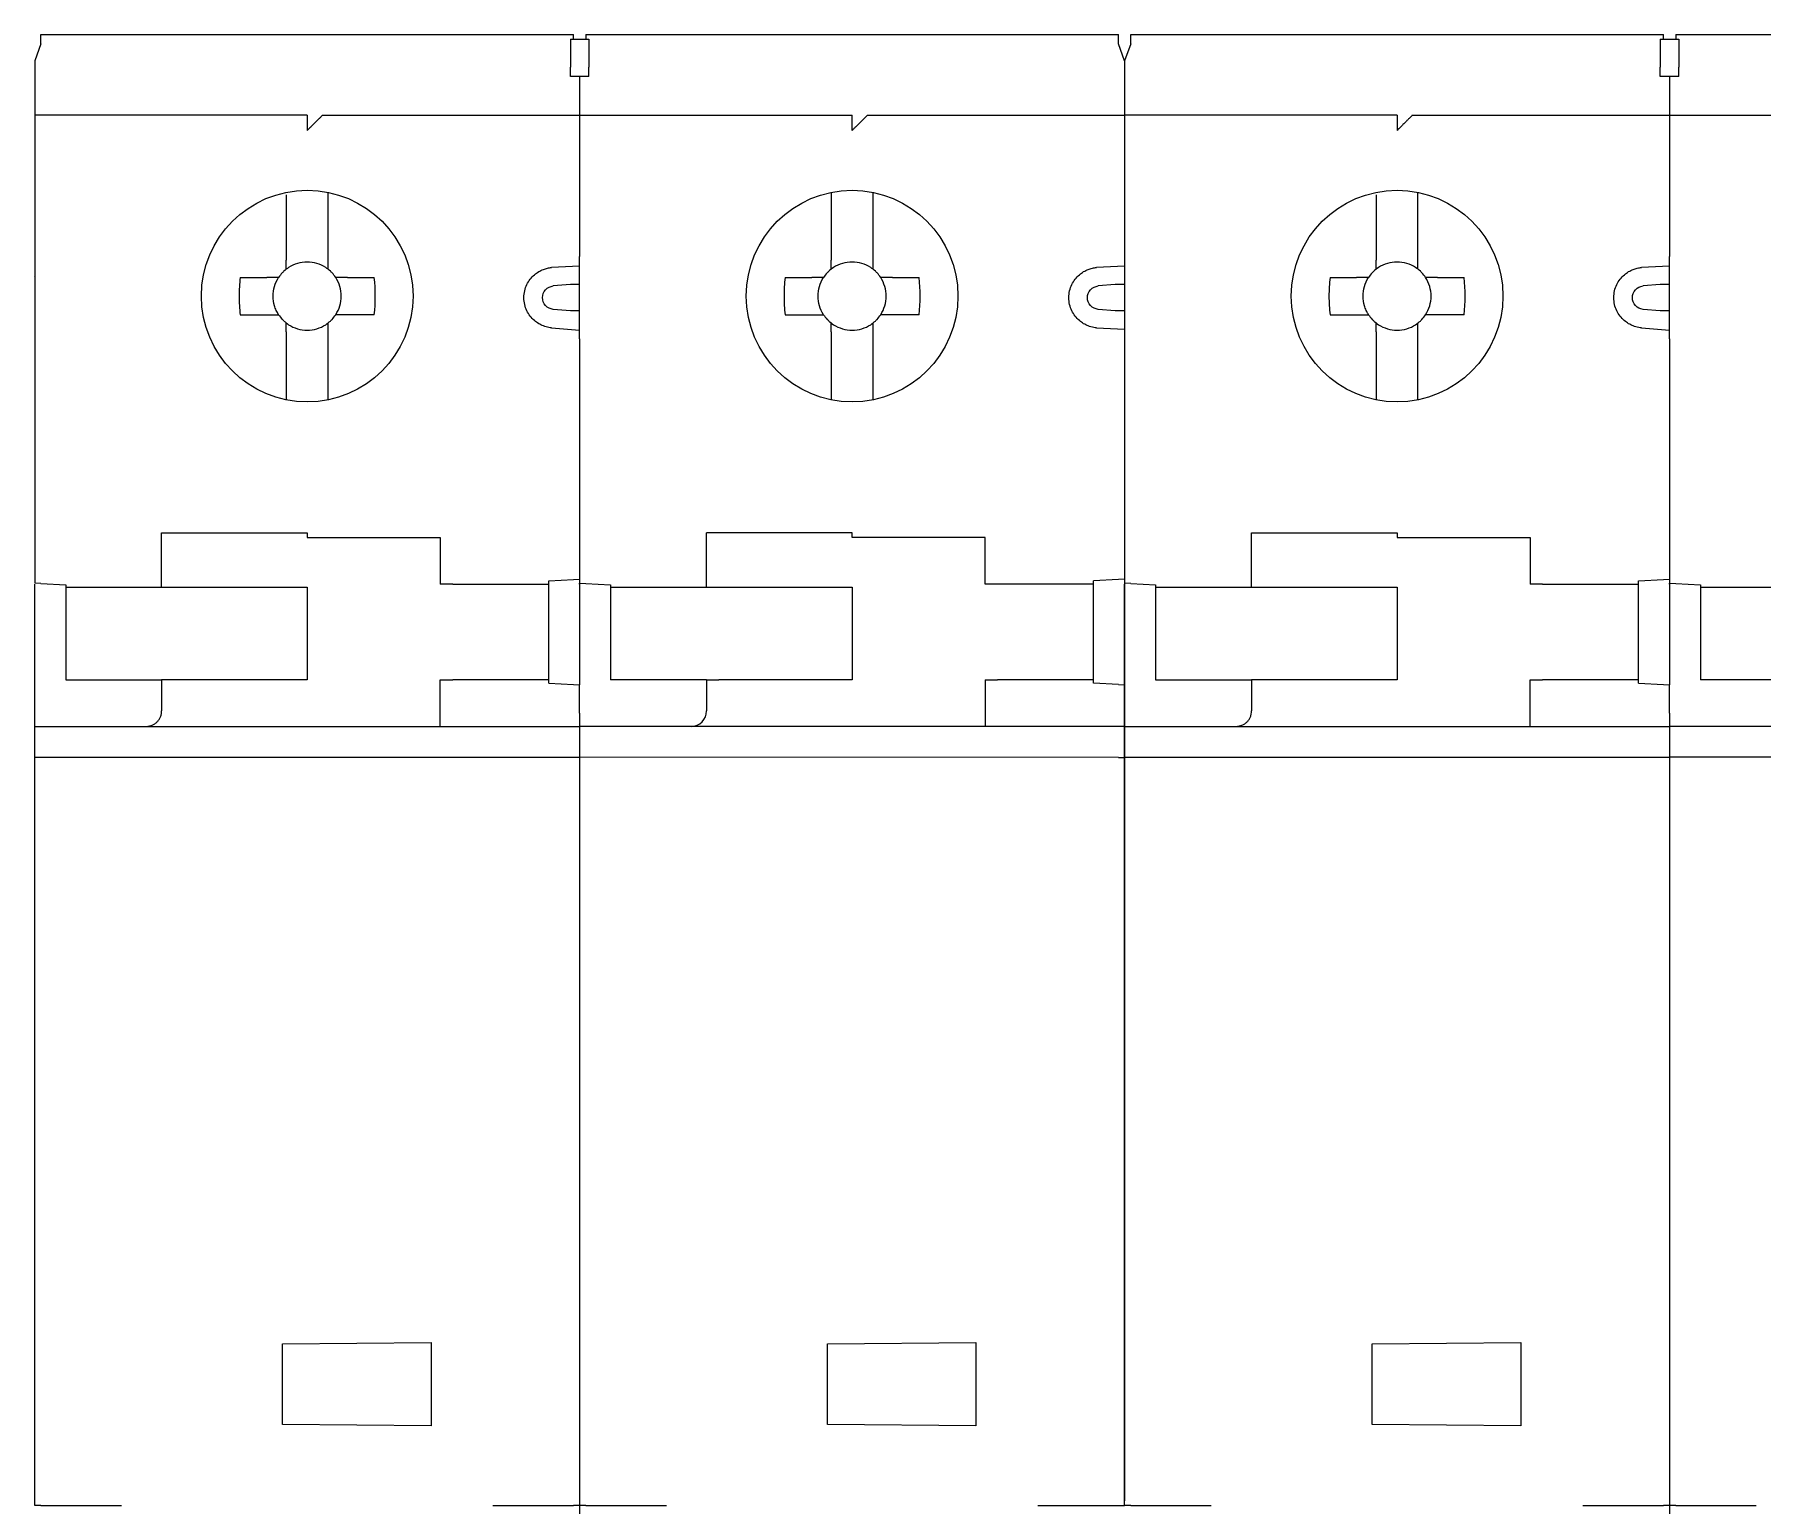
# Model space of a CAD drawing. Header units: millimetres. Extents: x 1359 to 3577, y 1336 to 3557.
# Drawn here: x 2689.3 to 2745.1, y 2729.8 to 2777.3 of the extents above; entities that cross this region are included whole.
import ezdxf

# ---------------------------------------------------------------- set-up
doc = ezdxf.new("R2010")
doc.units = ezdxf.units.MM
doc.layers.add('000-PI-Oprema', color=30, linetype='Continuous', lineweight=5)

msp = doc.modelspace()

# ---------------------------------------------------------------- linework, layer by layer
at = {"layer": '000-PI-Oprema', "color": 0, "lineweight": 0}
for p, q in [((2689.503, 2777.031), (2689.303, 2776.481)), ((2689.503, 2777.331), (2694.303, 2777.331)), ((2694.303, 2777.331), (2701.923, 2777.331)), ((2701.923, 2777.331), (2706.703, 2777.331)), ((2706.603, 2777.181), (2706.703, 2777.181)), ((2706.703, 2777.181), (2707.103, 2777.181)), ((2707.103, 2777.331), (2711.903, 2777.331)), ((2707.103, 2777.181), (2707.203, 2777.181)), ((2711.903, 2777.331), (2719.523, 2777.331)), ((2719.523, 2777.331), (2724.303, 2777.331)), ((2724.503, 2776.481), (2724.303, 2777.031)), ((2724.703, 2777.031), (2724.503, 2776.481)), ((2724.703, 2777.331), (2729.503, 2777.331)), ((2729.503, 2777.331), (2737.123, 2777.331)), ((2737.123, 2777.331), (2741.903, 2777.331)), ((2741.803, 2777.181), (2741.903, 2777.181)), ((2741.903, 2777.181), (2742.303, 2777.181)), ((2742.303, 2777.331), (2747.103, 2777.331)), ((2742.303, 2777.181), (2742.403, 2777.181)), ((2689.303, 2776.481), (2689.303, 2773.881)), ((2724.503, 2776.481), (2724.503, 2773.881)), ((2724.503, 2776.481), (2724.503, 2773.881)), ((2706.603, 2775.981), (2706.603, 2776.281)), ((2707.203, 2775.981), (2706.603, 2775.981)), ((2706.903, 2775.981), (2706.903, 2770.161)), ((2707.203, 2775.981), (2707.203, 2776.281)), ((2741.803, 2775.981), (2741.803, 2776.281)), ((2742.403, 2775.981), (2741.803, 2775.981)), ((2742.103, 2775.981), (2742.103, 2770.161)), ((2742.403, 2775.981), (2742.403, 2776.281)), ((2698.103, 2774.731), (2689.303, 2774.731)), ((2698.603, 2774.731), (2706.703, 2774.731)), ((2706.703, 2774.731), (2715.703, 2774.731)), ((2716.203, 2774.731), (2724.503, 2774.731)), ((2733.303, 2774.731), (2724.503, 2774.731)), ((2733.803, 2774.731), (2741.903, 2774.731)), ((2741.903, 2774.731), (2750.903, 2774.731)), ((2689.303, 2773.881), (2689.303, 2759.61)), ((2724.503, 2773.881), (2724.503, 2759.61)), ((2724.503, 2773.881), (2724.503, 2770.161)), ((2697.428, 2772.157), (2697.428, 2770.038)), ((2698.778, 2772.157), (2698.778, 2772.232)), ((2698.778, 2770.038), (2698.778, 2772.157)), ((2715.028, 2772.232), (2715.028, 2772.157)), ((2715.028, 2772.157), (2715.028, 2770.038)), ((2716.378, 2772.157), (2716.378, 2772.232)), ((2716.378, 2770.038), (2716.378, 2772.157)), ((2732.628, 2772.157), (2732.628, 2770.038)), ((2733.978, 2772.157), (2733.978, 2772.232)), ((2733.978, 2770.038), (2733.978, 2772.157)), ((2706.903, 2767.501), (2706.903, 2770.161)), ((2742.103, 2767.501), (2742.103, 2770.161)), ((2697.428, 2769.75), (2697.428, 2770.038)), ((2698.778, 2769.75), (2698.778, 2770.038)), ((2706.903, 2769.844), (2705.997, 2769.806)), ((2715.028, 2769.75), (2715.028, 2770.038)), ((2716.378, 2769.75), (2716.378, 2770.038)), ((2724.503, 2769.844), (2723.597, 2769.806)), ((2732.628, 2769.75), (2732.628, 2770.038)), ((2733.978, 2769.75), (2733.978, 2770.038)), ((2742.103, 2769.844), (2741.197, 2769.806)), ((2689.303, 2769.531), (2689.298, 2769.518)), ((2695.939, 2769.481), (2696.797, 2769.481)), ((2699.409, 2769.481), (2700.267, 2769.481)), ((2706.603, 2769.257), (2706.049, 2769.209)), ((2713.539, 2769.481), (2714.397, 2769.481)), ((2717.009, 2769.481), (2717.867, 2769.481)), ((2724.203, 2769.257), (2723.649, 2769.209)), ((2724.503, 2769.531), (2724.498, 2769.518)), ((2724.503, 2769.257), (2724.503, 2768.405)), ((2731.139, 2769.481), (2731.997, 2769.481)), ((2734.609, 2769.481), (2735.467, 2769.481)), ((2741.803, 2769.257), (2741.249, 2769.209)), ((2695.939, 2768.281), (2696.797, 2768.281)), ((2697.428, 2767.725), (2697.428, 2768.013)), ((2698.778, 2767.725), (2698.778, 2768.013)), ((2700.267, 2768.281), (2699.409, 2768.281)), ((2706.603, 2768.405), (2706.049, 2768.454)), ((2713.539, 2768.281), (2714.397, 2768.281)), ((2715.028, 2767.725), (2715.028, 2768.013)), ((2716.378, 2767.725), (2716.378, 2768.013)), ((2717.867, 2768.281), (2717.009, 2768.281)), ((2724.203, 2768.405), (2723.649, 2768.454)), ((2731.139, 2768.281), (2731.997, 2768.281)), ((2732.628, 2767.725), (2732.628, 2768.013)), ((2733.978, 2767.725), (2733.978, 2768.013)), ((2735.467, 2768.281), (2734.609, 2768.281)), ((2741.803, 2768.405), (2741.249, 2768.454)), ((2697.428, 2767.725), (2697.428, 2765.605)), ((2698.778, 2765.605), (2698.778, 2767.725)), ((2705.997, 2767.856), (2706.903, 2767.777)), ((2706.903, 2767.501), (2706.903, 2759.734)), ((2715.028, 2767.725), (2715.028, 2765.605)), ((2716.378, 2765.605), (2716.378, 2767.725)), ((2723.597, 2767.856), (2724.503, 2767.818)), ((2724.503, 2767.501), (2724.503, 2759.734)), ((2732.628, 2767.725), (2732.628, 2765.605)), ((2733.978, 2765.605), (2733.978, 2767.725)), ((2741.197, 2767.856), (2742.103, 2767.777)), ((2742.103, 2767.501), (2742.103, 2759.734)), ((2697.428, 2765.605), (2697.428, 2765.531)), ((2698.778, 2765.531), (2698.778, 2765.605)), ((2715.028, 2765.605), (2715.028, 2765.531)), ((2716.378, 2765.531), (2716.378, 2765.605)), ((2732.628, 2765.605), (2732.628, 2765.531)), ((2733.978, 2765.531), (2733.978, 2765.605)), ((2689.303, 2763.581), (2689.298, 2763.586)), ((2724.503, 2763.581), (2724.498, 2763.586)), ((2724.508, 2763.381), (2724.503, 2763.381)), ((2693.403, 2761.231), (2698.103, 2761.231)), ((2693.403, 2759.481), (2693.403, 2761.231)), ((2698.103, 2761.231), (2698.103, 2761.081)), ((2698.103, 2761.081), (2702.403, 2761.081)), ((2702.403, 2761.081), (2702.403, 2759.581)), ((2715.703, 2761.231), (2711.003, 2761.231)), ((2711.003, 2759.481), (2711.003, 2761.231)), ((2715.703, 2761.081), (2715.703, 2761.231)), ((2720.003, 2761.081), (2715.703, 2761.081)), ((2720.003, 2759.581), (2720.003, 2761.081)), ((2728.603, 2761.231), (2733.303, 2761.231)), ((2728.603, 2759.481), (2728.603, 2761.231)), ((2733.303, 2761.231), (2733.303, 2761.081)), ((2733.303, 2761.081), (2737.603, 2761.081)), ((2737.603, 2761.081), (2737.603, 2759.581)), ((2689.503, 2759.599), (2689.303, 2759.61)), ((2689.303, 2755.405), (2689.303, 2759.581)), ((2689.503, 2759.599), (2690.303, 2759.557)), ((2690.303, 2759.557), (2690.303, 2759.481)), ((2702.803, 2759.581), (2702.403, 2759.581)), ((2702.803, 2759.581), (2705.903, 2759.581)), ((2705.903, 2759.681), (2706.703, 2759.723)), ((2705.903, 2759.581), (2705.903, 2759.681)), ((2705.903, 2756.481), (2705.903, 2759.581)), ((2706.703, 2759.723), (2706.903, 2759.734)), ((2706.903, 2759.734), (2706.903, 2759.61)), ((2706.903, 2759.61), (2707.103, 2759.599)), ((2706.903, 2759.581), (2706.903, 2759.61)), ((2706.903, 2759.581), (2706.903, 2756.329)), ((2707.103, 2759.599), (2707.903, 2759.557)), ((2707.903, 2759.557), (2707.903, 2759.481)), ((2720.403, 2759.581), (2720.003, 2759.581)), ((2723.503, 2759.581), (2720.403, 2759.581)), ((2724.303, 2759.723), (2723.503, 2759.681)), ((2723.503, 2759.581), (2723.503, 2759.681)), ((2723.503, 2756.481), (2723.503, 2759.581)), ((2724.503, 2759.734), (2724.303, 2759.723)), ((2724.503, 2759.734), (2724.503, 2756.329)), ((2724.703, 2759.599), (2724.503, 2759.61)), ((2724.503, 2755.405), (2724.503, 2759.581)), ((2724.703, 2759.599), (2725.503, 2759.557)), ((2725.503, 2759.557), (2725.503, 2759.481)), ((2738.003, 2759.581), (2737.603, 2759.581)), ((2738.003, 2759.581), (2741.103, 2759.581)), ((2741.103, 2759.681), (2741.903, 2759.723)), ((2741.103, 2759.581), (2741.103, 2759.681)), ((2741.103, 2756.481), (2741.103, 2759.581)), ((2741.903, 2759.723), (2742.103, 2759.734)), ((2742.103, 2759.734), (2742.103, 2759.61)), ((2742.103, 2759.61), (2742.303, 2759.599)), ((2742.103, 2759.581), (2742.103, 2759.61)), ((2742.103, 2759.581), (2742.103, 2756.329)), ((2742.303, 2759.599), (2743.103, 2759.557)), ((2743.103, 2759.557), (2743.103, 2759.481)), ((2690.303, 2759.481), (2693.403, 2759.481)), ((2690.303, 2759.481), (2690.303, 2756.481)), ((2693.403, 2759.481), (2693.803, 2759.481)), ((2693.803, 2759.481), (2698.103, 2759.481)), ((2698.103, 2759.481), (2698.103, 2756.481)), ((2707.903, 2759.481), (2711.003, 2759.481)), ((2707.903, 2759.481), (2707.903, 2756.481)), ((2711.003, 2759.481), (2711.403, 2759.481)), ((2711.403, 2759.481), (2715.703, 2759.481)), ((2715.703, 2759.481), (2715.703, 2756.481)), ((2725.503, 2759.481), (2728.603, 2759.481)), ((2725.503, 2759.481), (2725.503, 2756.481)), ((2728.603, 2759.481), (2729.003, 2759.481)), ((2729.003, 2759.481), (2733.303, 2759.481)), ((2733.303, 2759.481), (2733.303, 2756.481)), ((2743.103, 2759.481), (2746.203, 2759.481)), ((2743.103, 2759.481), (2743.103, 2756.481)), ((2689.298, 2758.576), (2689.303, 2758.581)), ((2724.498, 2758.576), (2724.503, 2758.581)), ((2724.503, 2758.781), (2724.508, 2758.781)), ((2690.303, 2756.481), (2693.403, 2756.481)), ((2693.803, 2756.481), (2693.403, 2756.481)), ((2693.403, 2756.481), (2693.403, 2755.481)), ((2698.103, 2756.481), (2693.803, 2756.481)), ((2702.403, 2756.481), (2702.803, 2756.481)), ((2702.403, 2754.981), (2702.403, 2756.481)), ((2705.903, 2756.481), (2702.803, 2756.481)), ((2705.903, 2756.381), (2705.903, 2756.481)), ((2705.903, 2756.381), (2706.703, 2756.339)), ((2706.703, 2756.339), (2706.903, 2756.329)), ((2706.903, 2755.405), (2706.903, 2756.329)), ((2711.003, 2756.481), (2707.903, 2756.481)), ((2711.003, 2756.481), (2711.403, 2756.481)), ((2711.003, 2756.481), (2711.003, 2755.481)), ((2715.703, 2756.481), (2711.403, 2756.481)), ((2720.003, 2756.481), (2720.403, 2756.481)), ((2720.003, 2756.481), (2720.003, 2754.981)), ((2723.503, 2756.481), (2720.403, 2756.481)), ((2723.503, 2756.381), (2723.503, 2756.481)), ((2724.303, 2756.339), (2723.503, 2756.381)), ((2724.303, 2756.339), (2724.503, 2756.329)), ((2724.503, 2756.329), (2724.503, 2754.131)), ((2725.503, 2756.481), (2728.603, 2756.481)), ((2729.003, 2756.481), (2728.603, 2756.481)), ((2728.603, 2756.481), (2728.603, 2755.481)), ((2733.303, 2756.481), (2729.003, 2756.481)), ((2737.603, 2756.481), (2738.003, 2756.481)), ((2737.603, 2754.981), (2737.603, 2756.481)), ((2741.103, 2756.481), (2738.003, 2756.481)), ((2741.103, 2756.381), (2741.103, 2756.481)), ((2741.103, 2756.381), (2741.903, 2756.339)), ((2741.903, 2756.339), (2742.103, 2756.329)), ((2742.103, 2755.405), (2742.103, 2756.329)), ((2746.203, 2756.481), (2743.103, 2756.481)), ((2689.303, 2754.131), (2689.303, 2755.405)), ((2706.903, 2755.405), (2706.903, 2754.131)), ((2724.503, 2754.131), (2724.503, 2755.405)), ((2742.103, 2755.405), (2742.103, 2754.131)), ((2689.303, 2754.981), (2706.903, 2754.981)), ((2724.503, 2754.981), (2706.903, 2754.981)), ((2724.503, 2754.981), (2742.103, 2754.981)), ((2759.703, 2754.981), (2742.103, 2754.981)), ((2689.303, 2729.814), (2689.303, 2754.131)), ((2706.703, 2753.981), (2689.303, 2753.981)), ((2706.903, 2753.981), (2706.703, 2753.981)), ((2706.903, 2754.131), (2706.903, 2753.981)), ((2724.303, 2753.981), (2706.903, 2753.986)), ((2706.903, 2753.981), (2706.903, 2729.814)), ((2724.303, 2753.981), (2724.503, 2753.981)), ((2724.503, 2729.814), (2724.503, 2754.131)), ((2724.503, 2754.131), (2724.503, 2729.964)), ((2741.903, 2753.981), (2724.503, 2753.981)), ((2742.103, 2753.981), (2741.903, 2753.981)), ((2742.103, 2754.131), (2742.103, 2753.981)), ((2759.503, 2753.981), (2742.103, 2753.986)), ((2742.103, 2753.981), (2742.103, 2729.814)), ((2689.298, 2749.076), (2689.303, 2749.081)), ((2724.498, 2749.076), (2724.503, 2749.081)), ((2724.503, 2749.281), (2724.508, 2749.281)), ((2689.303, 2747.531), (2689.298, 2747.531)), ((2724.503, 2747.531), (2724.498, 2747.531)), ((2689.303, 2746.931), (2689.298, 2746.936)), ((2724.503, 2746.931), (2724.498, 2746.936)), ((2724.508, 2746.936), (2724.503, 2746.931)), ((2689.303, 2739.829), (2689.301, 2739.834)), ((2724.503, 2739.829), (2724.501, 2739.834)), ((2724.503, 2739.531), (2724.508, 2739.526)), ((2689.298, 2738.195), (2689.303, 2738.181)), ((2724.498, 2738.195), (2724.503, 2738.181)), ((2724.503, 2738.281), (2724.508, 2738.295)), ((2697.303, 2735.031), (2702.103, 2735.073)), ((2697.303, 2732.431), (2697.303, 2735.031)), ((2702.103, 2735.073), (2702.103, 2732.389)), ((2714.903, 2735.031), (2719.703, 2735.073)), ((2714.903, 2732.431), (2714.903, 2735.031)), ((2719.703, 2735.073), (2719.703, 2732.389)), ((2732.503, 2735.031), (2737.303, 2735.073)), ((2732.503, 2732.431), (2732.503, 2735.031)), ((2737.303, 2735.073), (2737.303, 2732.389)), ((2702.103, 2732.389), (2697.303, 2732.431)), ((2719.703, 2732.389), (2714.903, 2732.431)), ((2737.303, 2732.389), (2732.503, 2732.431)), ((2689.503, 2729.814), (2689.303, 2729.814)), ((2689.503, 2729.814), (2692.103, 2729.814)), ((2704.103, 2729.814), (2706.703, 2729.814)), ((2706.903, 2729.814), (2706.703, 2729.814)), ((2706.903, 2729.814), (2706.903, 2728.572)), ((2707.103, 2729.814), (2706.903, 2729.814)), ((2707.103, 2729.814), (2709.703, 2729.814)), ((2721.703, 2729.814), (2724.303, 2729.814)), ((2724.303, 2729.814), (2724.503, 2729.814)), ((2724.703, 2729.814), (2724.503, 2729.814)), ((2724.703, 2729.814), (2727.303, 2729.814)), ((2739.303, 2729.814), (2741.903, 2729.814)), ((2742.103, 2729.814), (2741.903, 2729.814)), ((2742.103, 2729.814), (2742.103, 2728.572)), ((2742.303, 2729.814), (2742.103, 2729.814)), ((2742.303, 2729.814), (2744.903, 2729.814))]:
    msp.add_line(p, q, dxfattribs=at)
for centre in [(2698.103, 2768.881), (2715.703, 2768.881), (2733.303, 2768.881)]:
    msp.add_circle(centre, 3.418, dxfattribs=at)
for centre, radius, start, end in [((2698.103, 2768.881), 1.1, 136.9319, 146.9443), ((2698.103, 2768.881), 1.1, 135, 136.9319), ((2698.103, 2768.881), 1.1, 123.0557, 133.0681), ((2698.103, 2768.881), 1.1, 46.9319, 56.9443), ((2698.103, 2768.881), 1.1, 45, 46.9319), ((2698.103, 2768.881), 1.1, 43.0681, 45), ((2698.103, 2768.881), 1.1, 33.0557, 43.0681), ((2715.703, 2768.881), 1.1, 136.9319, 146.9443), ((2715.703, 2768.881), 1.1, 135, 136.9319), ((2715.703, 2768.881), 1.1, 123.0557, 133.0681), ((2715.703, 2768.881), 1.1, 46.9319, 56.9443), ((2715.703, 2768.881), 1.1, 45, 46.9319), ((2715.703, 2768.881), 1.1, 43.0681, 45), ((2715.703, 2768.881), 1.1, 33.0557, 43.0681), ((2733.303, 2768.881), 1.1, 136.9319, 146.9443), ((2733.303, 2768.881), 1.1, 135, 136.9319), ((2733.303, 2768.881), 1.1, 123.0557, 133.0681), ((2733.303, 2768.881), 1.1, 46.9319, 56.9443), ((2733.303, 2768.881), 1.1, 45, 46.9319), ((2733.303, 2768.881), 1.1, 43.0681, 45), ((2733.303, 2768.881), 1.1, 33.0557, 43.0681), ((2698.103, 2768.881), 1.1, 213.0557, 223.0681), ((2698.103, 2768.881), 1.1, 226.9319, 236.9443), ((2698.103, 2768.881), 1.1, 303.0557, 313.0681), ((2698.103, 2768.881), 1.1, 313.0681, 315), ((2698.103, 2768.881), 1.1, 315, 316.9319), ((2698.103, 2768.881), 1.1, 316.9319, 326.9443), ((2715.703, 2768.881), 1.1, 213.0557, 223.0681), ((2715.703, 2768.881), 1.1, 226.9319, 236.9443), ((2715.703, 2768.881), 1.1, 303.0557, 313.0681), ((2715.703, 2768.881), 1.1, 313.0681, 315), ((2715.703, 2768.881), 1.1, 315, 316.9319), ((2715.703, 2768.881), 1.1, 316.9319, 326.9443), ((2733.303, 2768.881), 1.1, 213.0557, 223.0681), ((2733.303, 2768.881), 1.1, 226.9319, 236.9443), ((2733.303, 2768.881), 1.1, 303.0557, 313.0681), ((2733.303, 2768.881), 1.1, 313.0681, 315), ((2733.303, 2768.881), 1.1, 315, 316.9319), ((2733.303, 2768.881), 1.1, 316.9319, 326.9443), ((2710.503, 2755.481), 0.5, 270, 0)]:
    msp.add_arc(centre, radius, start, end, dxfattribs=at)
for points, knots in [([(2689.503, 2777.031), (2689.503, 2777.057), (2689.503, 2777.112), (2689.503, 2777.187), (2689.503, 2777.252), (2689.503, 2777.298), (2689.503, 2777.326), (2689.503, 2777.329), (2689.503, 2777.331)], [0.2613825, 0.2613825, 0.2613825, 0.2613825, 0.3685854, 0.5000663, 0.6285535, 0.7600358, 0.8779631, 1, 1, 1, 1]), ([(2706.603, 2777.181), (2706.603, 2777.162), (2706.603, 2777.108), (2706.603, 2776.993), (2706.603, 2776.834), (2706.603, 2776.657), (2706.603, 2776.47), (2706.603, 2776.344), (2706.603, 2776.281)], [0.287427, 0.287427, 0.287427, 0.287427, 0.3699948, 0.5001298, 0.629921, 0.7600558, 0.879771, 1, 1, 1, 1]), ([(2706.703, 2777.181), (2706.703, 2777.182), (2706.703, 2777.238), (2706.703, 2777.306), (2706.703, 2777.323), (2706.703, 2777.331)], [0, 0, 0, 0, 0.010834, 0.505413, 1, 1, 1, 1]), ([(2707.103, 2777.331), (2707.103, 2777.323), (2707.103, 2777.306), (2707.103, 2777.238), (2707.103, 2777.182), (2707.103, 2777.181)], [0, 0, 0, 0, 0.494587, 0.989166, 1, 1, 1, 1]), ([(2707.203, 2777.181), (2707.203, 2777.133), (2707.203, 2777.068), (2707.203, 2776.803), (2707.203, 2776.543), (2707.203, 2776.281)], [0.2858647, 0.2858647, 0.2858647, 0.2858647, 0.5, 0.5, 1, 1, 1, 1]), ([(2724.303, 2777.031), (2724.303, 2777.088), (2724.303, 2777.141), (2724.303, 2777.277), (2724.303, 2777.331), (2724.303, 2777.331)], [0.262243, 0.262243, 0.262243, 0.262243, 0.5, 0.5, 1, 1, 1, 1]), ([(2724.703, 2777.031), (2724.703, 2777.057), (2724.703, 2777.112), (2724.703, 2777.187), (2724.703, 2777.252), (2724.703, 2777.298), (2724.703, 2777.326), (2724.703, 2777.329), (2724.703, 2777.331)], [0.2613825, 0.2613825, 0.2613825, 0.2613825, 0.3685854, 0.5000663, 0.6285535, 0.7600358, 0.8779631, 1, 1, 1, 1]), ([(2741.803, 2777.181), (2741.803, 2777.162), (2741.803, 2777.108), (2741.803, 2776.993), (2741.803, 2776.834), (2741.803, 2776.657), (2741.803, 2776.47), (2741.803, 2776.344), (2741.803, 2776.281)], [0.287427, 0.287427, 0.287427, 0.287427, 0.3699948, 0.5001298, 0.629921, 0.7600558, 0.879771, 1, 1, 1, 1]), ([(2741.903, 2777.181), (2741.903, 2777.182), (2741.903, 2777.238), (2741.903, 2777.306), (2741.903, 2777.323), (2741.903, 2777.331)], [0, 0, 0, 0, 0.010834, 0.505413, 1, 1, 1, 1]), ([(2742.303, 2777.331), (2742.303, 2777.323), (2742.303, 2777.306), (2742.303, 2777.238), (2742.303, 2777.182), (2742.303, 2777.181)], [0, 0, 0, 0, 0.494587, 0.989166, 1, 1, 1, 1]), ([(2742.403, 2777.181), (2742.403, 2777.133), (2742.403, 2777.068), (2742.403, 2776.803), (2742.403, 2776.543), (2742.403, 2776.281)], [0.2858647, 0.2858647, 0.2858647, 0.2858647, 0.5, 0.5, 1, 1, 1, 1]), ([(2698.103, 2774.731), (2698.103, 2774.73), (2698.103, 2774.729), (2698.103, 2774.716), (2698.103, 2774.694), (2698.103, 2774.652), (2698.103, 2774.588), (2698.103, 2774.508), (2698.103, 2774.42), (2698.103, 2774.326), (2698.103, 2774.263), (2698.103, 2774.231)], [0, 0, 0, 0, 0.080758, 0.160392, 0.240099, 0.368585, 0.500066, 0.628554, 0.760036, 0.877963, 1, 1, 1, 1]), ([(2698.603, 2774.731), (2698.603, 2774.731), (2698.601, 2774.73), (2698.592, 2774.72), (2698.577, 2774.706), (2698.556, 2774.684), (2698.529, 2774.657), (2698.496, 2774.624), (2698.449, 2774.577), (2698.382, 2774.51), (2698.3, 2774.428), (2698.206, 2774.334), (2698.141, 2774.269), (2698.103, 2774.231)], [0, 0, 0, 0, 0.056117, 0.113833, 0.173777, 0.236509, 0.302522, 0.372235, 0.446007, 0.56933, 0.712859, 0.83153, 1, 1, 1, 1]), ([(2715.703, 2774.231), (2715.703, 2774.362), (2715.703, 2774.492), (2715.703, 2774.677), (2715.703, 2774.731), (2715.703, 2774.731)], [0, 0, 0, 0, 0.5, 0.5, 1, 1, 1, 1]), ([(2715.703, 2774.231), (2715.725, 2774.253), (2715.768, 2774.297), (2715.832, 2774.361), (2715.904, 2774.432), (2715.981, 2774.509), (2716.057, 2774.585), (2716.12, 2774.648), (2716.167, 2774.695), (2716.197, 2774.726), (2716.201, 2774.729), (2716.203, 2774.731)], [0, 0, 0, 0, 0.097283, 0.192791, 0.287384, 0.42418, 0.554334, 0.675821, 0.789691, 0.896334, 1, 1, 1, 1]), ([(2733.303, 2774.731), (2733.303, 2774.73), (2733.303, 2774.729), (2733.303, 2774.716), (2733.303, 2774.694), (2733.303, 2774.652), (2733.303, 2774.588), (2733.303, 2774.508), (2733.303, 2774.42), (2733.303, 2774.326), (2733.303, 2774.263), (2733.303, 2774.231)], [0, 0, 0, 0, 0.080758, 0.160392, 0.240099, 0.368585, 0.500066, 0.628554, 0.760036, 0.877963, 1, 1, 1, 1]), ([(2733.803, 2774.731), (2733.803, 2774.731), (2733.801, 2774.73), (2733.792, 2774.72), (2733.777, 2774.706), (2733.756, 2774.684), (2733.729, 2774.657), (2733.696, 2774.624), (2733.649, 2774.577), (2733.582, 2774.51), (2733.5, 2774.428), (2733.406, 2774.334), (2733.341, 2774.269), (2733.303, 2774.231)], [0, 0, 0, 0, 0.056117, 0.113833, 0.173777, 0.236509, 0.302522, 0.372235, 0.446007, 0.56933, 0.712859, 0.83153, 1, 1, 1, 1]), ([(2724.503, 2770.16), (2724.503, 2770.16), (2724.503, 2770.158), (2724.503, 2770.145), (2724.503, 2770.123), (2724.503, 2770.084), (2724.503, 2770.014), (2724.503, 2769.901), (2724.503, 2769.763), (2724.503, 2769.606), (2724.503, 2769.435), (2724.503, 2769.316), (2724.503, 2769.257)], [0, 0, 0, 0, 0.062572, 0.124512, 0.186422, 0.248903, 0.373491, 0.498598, 0.623567, 0.749199, 0.874318, 1, 1, 1, 1]), ([(2698.703, 2769.803), (2698.526, 2769.919), (2698.315, 2769.981), (2697.892, 2769.981), (2697.68, 2769.919), (2697.503, 2769.803)], [0, 0, 0, 0, 0.5, 0.5, 1, 1, 1, 1]), ([(2705.997, 2767.856), (2705.966, 2767.86), (2705.906, 2767.867), (2705.817, 2767.888), (2705.706, 2767.924), (2705.577, 2767.987), (2705.431, 2768.092), (2705.3, 2768.231), (2705.191, 2768.408), (2705.119, 2768.611), (2705.095, 2768.831), (2705.119, 2769.052), (2705.191, 2769.254), (2705.3, 2769.432), (2705.431, 2769.57), (2705.577, 2769.676), (2705.72, 2769.744), (2705.861, 2769.789), (2705.951, 2769.8), (2705.997, 2769.806)], [0, 0, 0, 0, 0.031513, 0.062833, 0.094232, 0.152293, 0.210532, 0.279327, 0.348301, 0.424071, 0.50002, 0.57579, 0.651739, 0.720534, 0.789508, 0.84757, 0.905809, 0.95275, 1, 1, 1, 1]), ([(2716.303, 2769.803), (2716.126, 2769.919), (2715.915, 2769.981), (2715.492, 2769.981), (2715.28, 2769.919), (2715.103, 2769.803)], [0, 0, 0, 0, 0.5, 0.5, 1, 1, 1, 1]), ([(2723.597, 2767.856), (2723.566, 2767.86), (2723.506, 2767.867), (2723.417, 2767.888), (2723.306, 2767.924), (2723.177, 2767.987), (2723.031, 2768.092), (2722.9, 2768.231), (2722.791, 2768.408), (2722.719, 2768.611), (2722.695, 2768.831), (2722.719, 2769.052), (2722.791, 2769.254), (2722.9, 2769.432), (2723.031, 2769.57), (2723.177, 2769.676), (2723.32, 2769.744), (2723.461, 2769.789), (2723.551, 2769.8), (2723.597, 2769.806)], [0, 0, 0, 0, 0.031513, 0.062833, 0.094232, 0.152293, 0.210532, 0.279327, 0.348301, 0.424071, 0.50002, 0.57579, 0.651739, 0.720534, 0.789508, 0.84757, 0.905809, 0.95275, 1, 1, 1, 1]), ([(2733.903, 2769.803), (2733.726, 2769.919), (2733.515, 2769.981), (2733.092, 2769.981), (2732.88, 2769.919), (2732.703, 2769.803)], [0, 0, 0, 0, 0.5, 0.5, 1, 1, 1, 1]), ([(2741.197, 2767.856), (2741.166, 2767.86), (2741.106, 2767.867), (2741.017, 2767.888), (2740.906, 2767.924), (2740.777, 2767.987), (2740.631, 2768.092), (2740.5, 2768.231), (2740.391, 2768.408), (2740.319, 2768.611), (2740.295, 2768.831), (2740.319, 2769.052), (2740.391, 2769.254), (2740.5, 2769.432), (2740.631, 2769.57), (2740.777, 2769.676), (2740.92, 2769.744), (2741.061, 2769.789), (2741.151, 2769.8), (2741.197, 2769.806)], [0, 0, 0, 0, 0.031513, 0.062833, 0.094232, 0.152293, 0.210532, 0.279327, 0.348301, 0.424071, 0.50002, 0.57579, 0.651739, 0.720534, 0.789508, 0.84757, 0.905809, 0.95275, 1, 1, 1, 1]), ([(2695.939, 2769.481), (2695.915, 2769.282), (2695.891, 2768.881), (2695.915, 2768.48), (2695.939, 2768.281), (2695.939, 2768.281)], [-0.000008, -0.000008, -0.000008, -0.000008, 0.499992, 0.999992, 1, 1, 1, 1]), ([(2699.409, 2769.481), (2699.342, 2769.481), (2699.217, 2769.481), (2699.085, 2769.481), (2699.025, 2769.481)], [0, 0, 0, 0, 0.54278, 1, 1, 1, 1]), ([(2706.049, 2768.454), (2705.956, 2768.462), (2705.866, 2768.506), (2705.739, 2768.644), (2705.703, 2768.738), (2705.703, 2768.925), (2705.739, 2769.018), (2705.866, 2769.156), (2705.956, 2769.2), (2706.049, 2769.209)], [0, 0, 0, 0, 0.25, 0.25, 0.5, 0.5, 0.75, 0.75, 1, 1, 1, 1]), ([(2706.903, 2769.257), (2706.903, 2769.257), (2706.871, 2769.257), (2706.76, 2769.257), (2706.682, 2769.257), (2706.603, 2769.257)], [0, 0, 0, 0, 0.5, 0.5, 1, 1, 1, 1]), ([(2713.539, 2769.481), (2713.515, 2769.282), (2713.491, 2768.881), (2713.515, 2768.48), (2713.539, 2768.281), (2713.539, 2768.281)], [0, 0, 0, 0, 0.5, 1, 1.000008, 1.000008, 1.000008, 1.000008]), ([(2717.009, 2769.481), (2716.942, 2769.481), (2716.817, 2769.481), (2716.685, 2769.481), (2716.625, 2769.481)], [0, 0, 0, 0, 0.54278, 1, 1, 1, 1]), ([(2723.649, 2768.454), (2723.556, 2768.462), (2723.466, 2768.506), (2723.339, 2768.644), (2723.303, 2768.738), (2723.303, 2768.925), (2723.339, 2769.018), (2723.466, 2769.156), (2723.556, 2769.2), (2723.649, 2769.209)], [0, 0, 0, 0, 0.25, 0.25, 0.5, 0.5, 0.75, 0.75, 1, 1, 1, 1]), ([(2724.503, 2769.257), (2724.503, 2769.257), (2724.471, 2769.257), (2724.36, 2769.257), (2724.282, 2769.257), (2724.203, 2769.257)], [0, 0, 0, 0, 0.5, 0.5, 1, 1, 1, 1]), ([(2731.139, 2769.481), (2731.115, 2769.282), (2731.091, 2768.881), (2731.115, 2768.48), (2731.139, 2768.281), (2731.139, 2768.281)], [-0.000008, -0.000008, -0.000008, -0.000008, 0.499992, 0.999992, 1, 1, 1, 1]), ([(2734.609, 2769.481), (2734.542, 2769.481), (2734.417, 2769.481), (2734.285, 2769.481), (2734.225, 2769.481)], [0, 0, 0, 0, 0.54278, 1, 1, 1, 1]), ([(2741.249, 2768.454), (2741.156, 2768.462), (2741.066, 2768.506), (2740.939, 2768.644), (2740.903, 2768.738), (2740.903, 2768.925), (2740.939, 2769.018), (2741.066, 2769.156), (2741.156, 2769.2), (2741.249, 2769.209)], [0, 0, 0, 0, 0.25, 0.25, 0.5, 0.5, 0.75, 0.75, 1, 1, 1, 1]), ([(2742.103, 2769.257), (2742.103, 2769.257), (2742.071, 2769.257), (2741.96, 2769.257), (2741.882, 2769.257), (2741.803, 2769.257)], [0, 0, 0, 0, 0.5, 0.5, 1, 1, 1, 1]), ([(2697.181, 2768.281), (2697.183, 2768.283), (2697.181, 2768.281), (2697.181, 2768.282), (2697.181, 2768.282), (2697.181, 2768.282), (2697.181, 2768.283), (2697.18, 2768.284), (2697.178, 2768.286), (2697.175, 2768.291), (2697.169, 2768.301), (2697.157, 2768.321), (2697.134, 2768.361), (2697.092, 2768.443), (2697.027, 2768.617), (2697.003, 2768.776), (2697.003, 2768.881)], [0, 0, 0, 0, 0.000244, 0.000244, 0.000488, 0.000977, 0.001953, 0.003906, 0.007813, 0.015625, 0.03125, 0.0625, 0.125, 0.25, 0.5, 1, 1, 1, 1]), ([(2714.781, 2768.281), (2714.781, 2768.281), (2714.666, 2768.459), (2714.603, 2768.67), (2714.603, 2768.881)], [0, 0, 0, 0, 0.0000079, 0.5000079, 0.5000079, 0.5000079, 0.5000079]), ([(2732.381, 2768.281), (2732.383, 2768.283), (2732.381, 2768.281), (2732.381, 2768.282), (2732.381, 2768.282), (2732.381, 2768.282), (2732.381, 2768.283), (2732.38, 2768.284), (2732.378, 2768.286), (2732.375, 2768.291), (2732.369, 2768.301), (2732.357, 2768.321), (2732.334, 2768.361), (2732.292, 2768.443), (2732.227, 2768.617), (2732.203, 2768.776), (2732.203, 2768.881)], [0, 0, 0, 0, 0.000244, 0.000244, 0.000488, 0.000977, 0.001953, 0.003906, 0.007813, 0.015625, 0.03125, 0.0625, 0.125, 0.25, 0.5, 1, 1, 1, 1]), ([(2696.797, 2768.281), (2696.865, 2768.281), (2696.989, 2768.281), (2697.121, 2768.281), (2697.181, 2768.281)], [0, 0, 0, 0, 0.54278, 1, 1, 1, 1]), ([(2697.503, 2767.959), (2697.68, 2767.844), (2697.892, 2767.781), (2698.315, 2767.781), (2698.526, 2767.844), (2698.703, 2767.959)], [0, 0, 0, 0, 0.5, 0.5, 1, 1, 1, 1]), ([(2699.409, 2768.281), (2699.342, 2768.281), (2699.218, 2768.281), (2699.086, 2768.281), (2699.025, 2768.281)], [0, 0, 0, 0, 0.540007, 1, 1, 1, 1]), ([(2706.903, 2768.405), (2706.903, 2768.405), (2706.874, 2768.405), (2706.757, 2768.405), (2706.674, 2768.405), (2706.603, 2768.405)], [0, 0, 0, 0, 0.5, 0.5, 1, 1, 1, 1]), ([(2714.397, 2768.281), (2714.465, 2768.281), (2714.589, 2768.281), (2714.721, 2768.281), (2714.781, 2768.281)], [0, 0, 0, 0, 0.54278, 1, 1, 1, 1]), ([(2715.103, 2767.959), (2715.28, 2767.844), (2715.492, 2767.781), (2715.915, 2767.781), (2716.126, 2767.844), (2716.303, 2767.959)], [0, 0, 0, 0, 0.5, 0.5, 1, 1, 1, 1]), ([(2717.009, 2768.281), (2716.942, 2768.281), (2716.818, 2768.281), (2716.686, 2768.281), (2716.625, 2768.281)], [0, 0, 0, 0, 0.540007, 1, 1, 1, 1]), ([(2724.503, 2768.405), (2724.503, 2768.405), (2724.474, 2768.405), (2724.357, 2768.405), (2724.274, 2768.405), (2724.203, 2768.405)], [0, 0, 0, 0, 0.5, 0.5, 1, 1, 1, 1]), ([(2724.503, 2768.405), (2724.503, 2768.376), (2724.503, 2768.316), (2724.503, 2768.229), (2724.503, 2768.142), (2724.503, 2768.031), (2724.503, 2767.899), (2724.503, 2767.762), (2724.503, 2767.648), (2724.503, 2767.566), (2724.503, 2767.512), (2724.503, 2767.505), (2724.503, 2767.502)], [0, 0, 0, 0, 0.06314, 0.125631, 0.188079, 0.251095, 0.376332, 0.501694, 0.62641, 0.751388, 0.875439, 1, 1, 1, 1]), ([(2731.997, 2768.281), (2732.065, 2768.281), (2732.189, 2768.281), (2732.321, 2768.281), (2732.381, 2768.281)], [0, 0, 0, 0, 0.54278, 1, 1, 1, 1]), ([(2732.703, 2767.959), (2732.88, 2767.844), (2733.092, 2767.781), (2733.515, 2767.781), (2733.726, 2767.844), (2733.903, 2767.959)], [0, 0, 0, 0, 0.5, 0.5, 1, 1, 1, 1]), ([(2734.609, 2768.281), (2734.542, 2768.281), (2734.418, 2768.281), (2734.286, 2768.281), (2734.225, 2768.281)], [0, 0, 0, 0, 0.540007, 1, 1, 1, 1]), ([(2742.103, 2768.405), (2742.103, 2768.405), (2742.074, 2768.405), (2741.957, 2768.405), (2741.874, 2768.405), (2741.803, 2768.405)], [0, 0, 0, 0, 0.5, 0.5, 1, 1, 1, 1]), ([(2692.903, 2754.981), (2692.923, 2754.982), (2692.961, 2754.983), (2693.014, 2754.993), (2693.057, 2755.005), (2693.114, 2755.026), (2693.182, 2755.062), (2693.259, 2755.125), (2693.321, 2755.201), (2693.368, 2755.29), (2693.397, 2755.385), (2693.401, 2755.45), (2693.403, 2755.481)], [0, 0, 0, 0, 0.090538, 0.168629, 0.234274, 0.28748, 0.430983, 0.554467, 0.680811, 0.79553, 0.900937, 1, 1, 1, 1]), ([(2728.103, 2754.981), (2728.123, 2754.982), (2728.161, 2754.983), (2728.214, 2754.993), (2728.257, 2755.005), (2728.314, 2755.026), (2728.382, 2755.062), (2728.459, 2755.125), (2728.521, 2755.201), (2728.568, 2755.29), (2728.597, 2755.385), (2728.601, 2755.45), (2728.603, 2755.481)], [0, 0, 0, 0, 0.090538, 0.168629, 0.234274, 0.28748, 0.430983, 0.554467, 0.680811, 0.79553, 0.900937, 1, 1, 1, 1]), ([(2706.903, 2754.081), (2706.903, 2754.077), (2706.903, 2754.071), (2706.903, 2754.003), (2706.903, 2753.986)], [0, 0, 0, 0, 0.751055, 1, 1, 1, 1]), ([(2724.503, 2754.131), (2724.503, 2754.13), (2724.503, 2754.128), (2724.503, 2754.113), (2724.503, 2754.085), (2724.503, 2754.041), (2724.503, 2754.001), (2724.503, 2753.981)], [0, 0, 0, 0, 0.169382, 0.332374, 0.500748, 0.7482, 1, 1, 1, 1]), ([(2742.103, 2754.081), (2742.103, 2754.077), (2742.103, 2754.071), (2742.103, 2754.003), (2742.103, 2753.986)], [0, 0, 0, 0, 0.751055, 1, 1, 1, 1])]:
    msp.add_open_spline(points, degree=3, knots=knots, dxfattribs=at)
for points in [[(2697.325, 2769.659), (2697.334, 2769.668), (2697.343, 2769.676), (2697.352, 2769.685)], [(2714.925, 2769.659), (2714.934, 2769.668), (2714.943, 2769.676), (2714.952, 2769.685)], [(2732.525, 2769.659), (2732.534, 2769.668), (2732.543, 2769.676), (2732.552, 2769.685)], [(2697.181, 2769.481), (2697.047, 2769.481), (2696.921, 2769.481), (2696.797, 2769.481)], [(2697.003, 2768.881), (2697.003, 2769.093), (2697.066, 2769.304), (2697.181, 2769.481)], [(2699.203, 2768.881), (2699.203, 2769.093), (2699.14, 2769.304), (2699.025, 2769.481)], [(2700.267, 2768.281), (2700.315, 2768.68), (2700.315, 2769.083), (2700.267, 2769.481)], [(2714.781, 2769.481), (2714.647, 2769.481), (2714.521, 2769.481), (2714.397, 2769.481)], [(2714.603, 2768.881), (2714.603, 2769.093), (2714.666, 2769.304), (2714.781, 2769.481)], [(2716.803, 2768.881), (2716.803, 2769.093), (2716.74, 2769.304), (2716.625, 2769.481)], [(2717.867, 2768.281), (2717.915, 2768.68), (2717.915, 2769.083), (2717.867, 2769.481)], [(2732.381, 2769.481), (2732.247, 2769.481), (2732.121, 2769.481), (2731.997, 2769.481)], [(2732.203, 2768.881), (2732.203, 2769.093), (2732.266, 2769.304), (2732.381, 2769.481)], [(2734.403, 2768.881), (2734.403, 2769.093), (2734.34, 2769.304), (2734.225, 2769.481)], [(2735.467, 2768.281), (2735.515, 2768.68), (2735.515, 2769.083), (2735.467, 2769.481)], [(2699.025, 2768.281), (2699.14, 2768.459), (2699.203, 2768.67), (2699.203, 2768.881)], [(2716.625, 2768.281), (2716.74, 2768.459), (2716.803, 2768.67), (2716.803, 2768.881)], [(2734.225, 2768.281), (2734.34, 2768.459), (2734.403, 2768.67), (2734.403, 2768.881)], [(2697.325, 2768.103), (2697.317, 2768.112), (2697.308, 2768.121), (2697.3, 2768.13)], [(2697.352, 2768.078), (2697.343, 2768.086), (2697.334, 2768.095), (2697.325, 2768.103)], [(2714.925, 2768.103), (2714.917, 2768.112), (2714.908, 2768.121), (2714.9, 2768.13)], [(2714.952, 2768.078), (2714.943, 2768.086), (2714.934, 2768.095), (2714.925, 2768.103)], [(2732.525, 2768.103), (2732.517, 2768.112), (2732.508, 2768.121), (2732.5, 2768.13)], [(2732.552, 2768.078), (2732.543, 2768.086), (2732.534, 2768.095), (2732.525, 2768.103)]]:
    msp.add_open_spline(points, degree=3, dxfattribs=at)

doc.saveas('drawing.dxf')
